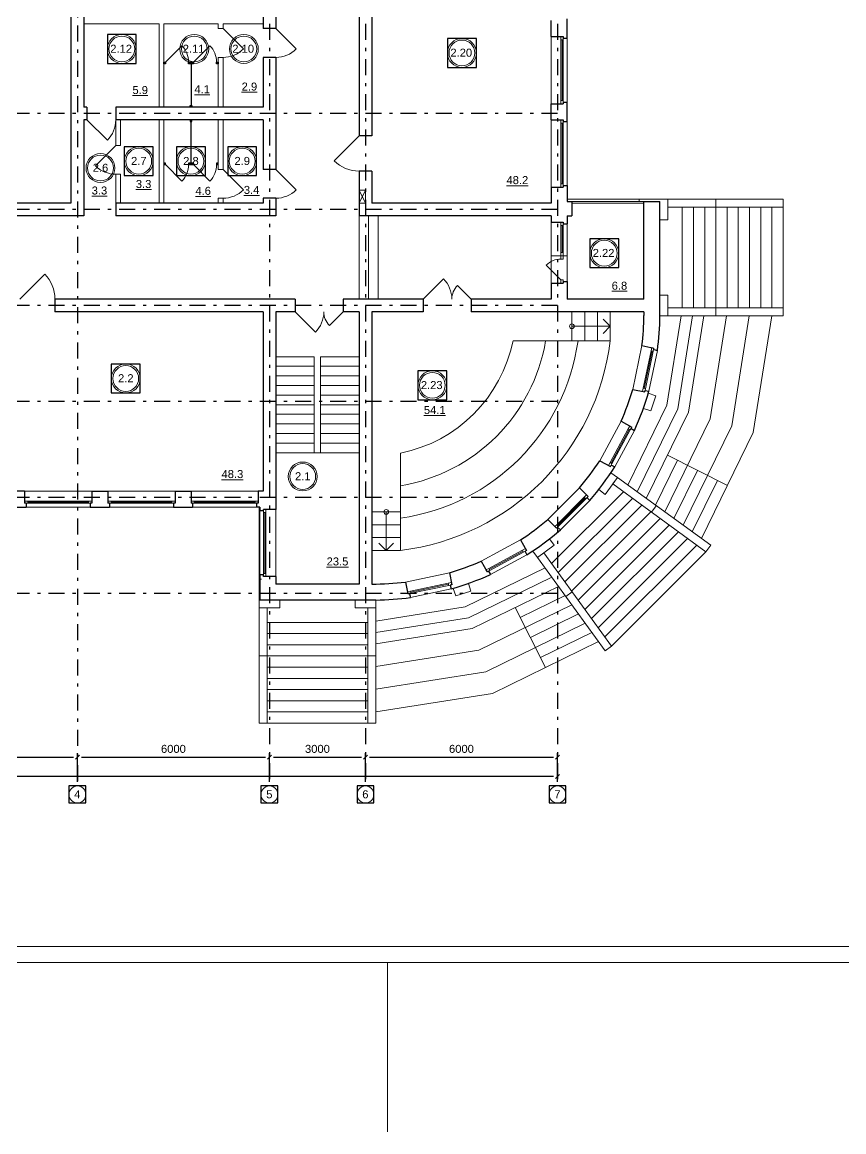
# Model space of a CAD drawing. Header units: metres. Extents: x -5 to 574, y -5 to 79.
# Drawn here: x 126.02 to 151.69, y -5.29 to 29.38 of the extents above; entities that cross this region are included whole.
import ezdxf
from ezdxf.enums import TextEntityAlignment as Align

# ---------------------------------------------------------------- set-up
doc = ezdxf.new("R2010")
doc.units = ezdxf.units.M
doc.header["$MEASUREMENT"] = 0
doc.linetypes.add('( Dashdot )', pattern=[1.001, 0.5, -0.25, 0.001, -0.25])
doc.layers.get('DEFPOINTS').update_dxf_attribs({"lineweight": 0})
doc.layers.add('Level 50', color=7, linetype='Continuous', lineweight=0)
doc.layers.add('YOLO_TABLE', color=1, linetype='Continuous')
doc.styles.add('Standard_0', font='arial.ttf')
doc.styles.add('Style-Arial', font='arial.ttf')
doc.dimstyles.get("Standard").update_dxf_attribs({"dimtxt": 0.00018, "dimasz": 0.00018, "dimexe": 0.0002, "dimexo": 0.0625, "dimgap": 9e-05, "dimtad": 0, "dimtih": 1, "dimtoh": 1, "dimdec": 4, "dimlfac": 1000, "dimzin": 0, "dimdsep": 46, "dimtxsty": 'Standard_0', "dimcen": 9e-05, "dimadec": 0, "dimazin": 0, "dimtfac": 1, "dimtdec": 4, "dimtofl": 0, "dimtmove": 0, "dimatfit": 0, "dimfxl": 0.01, "dimfxlon": 1, "dimtolj": 1, "dimtzin": 0, "dimarcsym": 0})

# ---------------------------------------------------------------- blocks, each defined once
blk = doc.blocks.new('_Oblique-1')
at = {"color": 0, "linetype": 'ByBlock', "lineweight": -2}
blk.add_line((0.5, 0.5), (-0.5, -0.5), dxfattribs=at)
blk = doc.blocks.new('*D548')
at = {"color": 0, "linetype": 'Continuous', "lineweight": -2, "transparency": 16777216}
for p, q in [((106.14, 5.641), (106.14, 5.937)), ((142.74, 5.641), (142.74, 5.937)), ((142.615, 5.812), (106.265, 5.812))]:
    blk.add_line(p, q, dxfattribs=at)
at = {"layer": 'DEFPOINTS', "color": 0, "linetype": 'Continuous', "lineweight": 0, "transparency": 16777216}
for p in [(106.14, 5.812), (106.14, 5.516), (142.74, 5.516)]:
    blk.add_point(p, dxfattribs=at)
at = {"color": 0, "linetype": 'Continuous', "lineweight": -2, "transparency": 16777216, "xscale": 0.125, "yscale": 0.125, "zscale": 0.125, "rotation": 180}
blk.add_blockref('_Oblique-1', (106.14, 5.812), dxfattribs=at)
at = {"color": 0, "linetype": 'Continuous', "lineweight": -2, "transparency": 16777216, "xscale": 0.125, "yscale": 0.125, "zscale": 0.125}
blk.add_blockref('_Oblique-1', (142.74, 5.812), dxfattribs=at)
at = {"color": 0, "linetype": 'Continuous', "lineweight": 0, "transparency": 16777216, "insert": (124.44, 6.065), "char_height": 0.25, "attachment_point": 5, "style": 'Style-Arial'}
blk.add_mtext('\\A1;36600', dxfattribs=at)
blk = doc.blocks.new('*U29')
at = {"color": 7, "linetype": 'Continuous', "lineweight": 0}
blk.add_line((0, -34.987), (0, -29.7), dxfattribs=at)
at = {"color": 7, "linetype": 'Continuous', "lineweight": 0, "flags": 128}
blk.add_lwpolyline([(42.05, 29.7), (42.05, -29.7), (-42.05, -29.7), (-42.05, 29.7), (42.05, 29.7)], close=True, dxfattribs=at)
at = {"layer": 'Level 50', "color": 7, "linetype": 'Continuous', "lineweight": 13}
blk.add_line((41.55, -29.2), (-41.25, -29.2), dxfattribs=at)
blk = doc.blocks.new('*D570')
at = {"color": 0, "linetype": 'Continuous', "lineweight": -2, "transparency": 16777216}
for p, q in [((115.74, 5.641), (115.74, 6.546)), ((115.865, 6.421), (127.615, 6.421)), ((127.74, 5.641), (127.74, 6.546))]:
    blk.add_line(p, q, dxfattribs=at)
at = {"layer": 'DEFPOINTS', "color": 0, "linetype": 'Continuous', "lineweight": 0, "transparency": 16777216}
for p in [(127.74, 6.421), (115.74, 5.516), (127.74, 5.516)]:
    blk.add_point(p, dxfattribs=at)
at = {"color": 0, "linetype": 'Continuous', "lineweight": -2, "transparency": 16777216, "xscale": 0.125, "yscale": 0.125, "zscale": 0.125, "rotation": 180}
blk.add_blockref('_Oblique-1', (115.74, 6.421), dxfattribs=at)
at = {"color": 0, "linetype": 'Continuous', "lineweight": -2, "transparency": 16777216, "xscale": 0.125, "yscale": 0.125, "zscale": 0.125}
blk.add_blockref('_Oblique-1', (127.74, 6.421), dxfattribs=at)
at = {"color": 0, "linetype": 'Continuous', "lineweight": 0, "transparency": 16777216, "insert": (121.74, 6.674), "char_height": 0.25, "attachment_point": 5, "style": 'Style-Arial'}
blk.add_mtext('\\A1;12000', dxfattribs=at)
blk = doc.blocks.new('*D571')
at = {"color": 0, "linetype": 'Continuous', "lineweight": -2, "transparency": 16777216}
for p, q in [((127.74, 5.641), (127.74, 6.546)), ((127.865, 6.421), (133.615, 6.421)), ((133.74, 5.641), (133.74, 6.546))]:
    blk.add_line(p, q, dxfattribs=at)
at = {"layer": 'DEFPOINTS', "color": 0, "linetype": 'Continuous', "lineweight": 0, "transparency": 16777216}
for p in [(133.74, 6.421), (127.74, 5.516), (133.74, 5.516)]:
    blk.add_point(p, dxfattribs=at)
at = {"color": 0, "linetype": 'Continuous', "lineweight": -2, "transparency": 16777216, "xscale": 0.125, "yscale": 0.125, "zscale": 0.125, "rotation": 180}
blk.add_blockref('_Oblique-1', (127.74, 6.421), dxfattribs=at)
at = {"color": 0, "linetype": 'Continuous', "lineweight": -2, "transparency": 16777216, "xscale": 0.125, "yscale": 0.125, "zscale": 0.125}
blk.add_blockref('_Oblique-1', (133.74, 6.421), dxfattribs=at)
at = {"color": 0, "linetype": 'Continuous', "lineweight": 0, "transparency": 16777216, "insert": (130.74, 6.674), "char_height": 0.25, "attachment_point": 5, "style": 'Style-Arial'}
blk.add_mtext('\\A1;6000', dxfattribs=at)
blk = doc.blocks.new('*D572')
at = {"color": 0, "linetype": 'Continuous', "lineweight": -2, "transparency": 16777216}
for p, q in [((133.74, 5.641), (133.74, 6.546)), ((133.865, 6.421), (136.615, 6.421)), ((136.74, 5.641), (136.74, 6.546))]:
    blk.add_line(p, q, dxfattribs=at)
at = {"layer": 'DEFPOINTS', "color": 0, "linetype": 'Continuous', "lineweight": 0, "transparency": 16777216}
for p in [(136.74, 6.421), (133.74, 5.516), (136.74, 5.516)]:
    blk.add_point(p, dxfattribs=at)
at = {"color": 0, "linetype": 'Continuous', "lineweight": -2, "transparency": 16777216, "xscale": 0.125, "yscale": 0.125, "zscale": 0.125, "rotation": 180}
blk.add_blockref('_Oblique-1', (133.74, 6.421), dxfattribs=at)
at = {"color": 0, "linetype": 'Continuous', "lineweight": -2, "transparency": 16777216, "xscale": 0.125, "yscale": 0.125, "zscale": 0.125}
blk.add_blockref('_Oblique-1', (136.74, 6.421), dxfattribs=at)
at = {"color": 0, "linetype": 'Continuous', "lineweight": 0, "transparency": 16777216, "insert": (135.24, 6.674), "char_height": 0.25, "attachment_point": 5, "style": 'Style-Arial'}
blk.add_mtext('\\A1;3000', dxfattribs=at)
blk = doc.blocks.new('*D573')
at = {"color": 0, "linetype": 'Continuous', "lineweight": -2, "transparency": 16777216}
for p, q in [((136.74, 5.641), (136.74, 6.546)), ((136.865, 6.421), (142.615, 6.421)), ((142.74, 5.641), (142.74, 6.546))]:
    blk.add_line(p, q, dxfattribs=at)
at = {"layer": 'DEFPOINTS', "color": 0, "linetype": 'Continuous', "lineweight": 0, "transparency": 16777216}
for p in [(142.74, 6.421), (136.74, 5.516), (142.74, 5.516)]:
    blk.add_point(p, dxfattribs=at)
at = {"color": 0, "linetype": 'Continuous', "lineweight": -2, "transparency": 16777216, "xscale": 0.125, "yscale": 0.125, "zscale": 0.125, "rotation": 180}
blk.add_blockref('_Oblique-1', (136.74, 6.421), dxfattribs=at)
at = {"color": 0, "linetype": 'Continuous', "lineweight": -2, "transparency": 16777216, "xscale": 0.125, "yscale": 0.125, "zscale": 0.125}
blk.add_blockref('_Oblique-1', (142.74, 6.421), dxfattribs=at)
at = {"color": 0, "linetype": 'Continuous', "lineweight": 0, "transparency": 16777216, "insert": (139.74, 6.674), "char_height": 0.25, "attachment_point": 5, "style": 'Style-Arial'}
blk.add_mtext('\\A1;6000', dxfattribs=at)

msp = doc.modelspace()

# ---------------------------------------------------------------- linework, layer by layer
at = {"color": 1, "linetype": '( Dashdot )'}
for p, q in [((127.7402503, 53.47108186), (127.7402503, 5.51586884)), ((133.7402503, 53.52774686), (133.7402503, 5.51586884)), ((136.7402503, 53.52774686), (136.7402503, 5.51586884)), ((142.7402503, 53.52774686), (142.7402503, 5.51586884)), ((142.7402503, 26.52774686), (103.598315, 26.52774686)), ((142.7402503, 23.52774686), (103.598315, 23.52774686)), ((142.7402503, 20.52774686), (103.598315, 20.52774686)), ((142.7402503, 17.52774686), (103.598315, 17.52774686)), ((142.7402503, 14.52774686), (103.598315, 14.52774686)), ((142.7402503, 11.52774686), (103.598315, 11.52774686))]:
    msp.add_line(p, q, dxfattribs=at)
at = {"color": 7, "linetype": 'Continuous', "lineweight": 30}
for p, q in [((127.9402503, 48.02774686), (127.9402503, 26.72774686)), ((127.5402503, 47.32774686), (127.5402503, 23.72774686)), ((136.5402503, 33.87774686), (136.5402503, 25.82774686)), ((136.9402503, 33.87774686), (136.9402503, 25.82774686)), ((133.5402503, 30.87774686), (133.5402503, 29.17774686)), ((133.9402503, 30.87774686), (133.9402503, 29.17774686)), ((143.0402503, 28.87774686), (143.0402503, 29.47774686)), ((133.9402503, 29.17774686), (133.5402503, 29.17774686)), ((142.5402503, 28.92774686), (142.5402503, 29.42774686)), ((142.5402503, 28.92774686), (142.9202503, 28.92774686)), ((142.9202503, 28.92774686), (142.9202503, 28.87774686)), ((142.9202503, 28.87774686), (143.0402503, 28.87774686)), ((133.9402503, 28.27774686), (133.5402503, 28.27774686)), ((133.5402503, 28.27774686), (133.5402503, 26.72774686)), ((133.9402503, 28.27774686), (133.9402503, 24.77774686)), ((128.0402503, 26.72774686), (127.9402503, 26.72774686)), ((128.0402503, 26.72774686), (128.0402503, 26.32774686)), ((133.5402503, 26.72774686), (128.9402503, 26.72774686)), ((128.9402503, 26.72774686), (128.9402503, 26.32774686)), ((142.5402503, 26.82774686), (142.9202503, 26.82774686)), ((142.5402503, 26.32774686), (142.5402503, 26.82774686)), ((142.9202503, 26.87774686), (143.0402503, 26.87774686)), ((142.9202503, 26.87774686), (142.9202503, 26.82774686)), ((143.0402503, 26.27774686), (143.0402503, 26.87774686)), ((127.9402503, 26.32774686), (127.9402503, 23.32774686)), ((128.0402503, 26.32774686), (127.9402503, 26.32774686)), ((133.5402503, 26.32774686), (128.9402503, 26.32774686)), ((133.5402503, 26.32774686), (133.5402503, 24.77774686)), ((142.5402503, 26.32774686), (142.9202503, 26.32774686)), ((142.9202503, 26.32774686), (142.9202503, 26.27774686)), ((142.9202503, 26.27774686), (143.0402503, 26.27774686)), ((136.9402503, 25.82774686), (136.5402503, 25.82774686)), ((133.9402503, 24.77774686), (133.5402503, 24.77774686)), ((136.9402503, 24.72774686), (136.5402503, 24.72774686)), ((136.5402503, 24.72774686), (136.5402503, 23.32774686)), ((136.9402503, 24.72774686), (136.9402503, 23.72774686)), ((142.9202503, 24.27774686), (143.0402503, 24.27774686)), ((142.9202503, 24.27774686), (142.9202503, 24.22774686)), ((143.0402503, 24.27774686), (143.0402503, 23.77774686)), ((142.5402503, 24.22774686), (142.5402503, 23.72774686)), ((142.5402503, 24.22774686), (142.9202503, 24.22774686)), ((127.5402503, 23.72774686), (115.9402503, 23.72774686)), ((133.5402503, 23.72774686), (128.9402503, 23.72774686)), ((128.9402503, 23.72774686), (128.9402503, 23.32774686)), ((133.9402503, 23.87774686), (133.5402503, 23.87774686)), ((133.5402503, 23.87774686), (133.5402503, 23.72774686)), ((133.9402503, 23.87774686), (133.9402503, 23.32774686)), ((142.5402503, 23.72774686), (136.9402503, 23.72774686)), ((143.0402503, 23.77774686), (143.1902503, 23.77774686)), ((143.1902503, 23.77774686), (143.1902503, 23.32774686)), ((145.44360462, 23.77774686), (145.94360462, 23.77774686)), ((145.44360462, 20.72774686), (145.44360462, 23.77774686)), ((145.94360462, 20.20274686), (145.94360462, 23.77774686)), ((127.9402503, 23.32774686), (115.9402503, 23.32774686)), ((133.9402503, 23.32774686), (128.9402503, 23.32774686)), ((142.5402503, 23.32774686), (136.5402503, 23.32774686)), ((142.5402503, 23.32774686), (142.5402503, 23.12774686)), ((143.0402503, 23.32774686), (143.0402503, 23.07774686)), ((143.0402503, 23.32774686), (143.1902503, 23.32774686)), ((142.5402503, 23.12774686), (142.9202503, 23.12774686)), ((142.9202503, 23.12774686), (142.9202503, 23.07774686)), ((142.9202503, 23.07774686), (143.0402503, 23.07774686)), ((142.5402503, 21.22774686), (142.5402503, 20.72774686)), ((142.5402503, 21.22774686), (142.9202503, 21.22774686)), ((142.9202503, 21.27774686), (143.0402503, 21.27774686)), ((142.9202503, 21.27774686), (142.9202503, 21.22774686)), ((143.0402503, 21.27774686), (143.0402503, 20.72774686)), ((127.0402503, 20.72774686), (127.0402503, 20.32774686)), ((134.5402503, 20.72774686), (127.0402503, 20.72774686)), ((134.5402503, 20.72774686), (134.5402503, 20.32774686)), ((136.0402503, 20.72774686), (136.0402503, 20.32774686)), ((138.5402503, 20.72774686), (136.0402503, 20.72774686)), ((138.5402503, 20.72774686), (138.5402503, 20.32774686)), ((142.5402503, 20.72774686), (140.0402503, 20.72774686)), ((140.0402503, 20.72774686), (140.0402503, 20.32774686)), ((145.44360462, 20.72774686), (143.0402503, 20.72774686)), ((133.5402503, 20.32774686), (127.0402503, 20.32774686)), ((133.5402503, 20.32774686), (133.5402503, 14.72774686)), ((133.9402503, 20.32774686), (133.9402503, 14.15774686)), ((134.5402503, 20.32774686), (133.9402503, 20.32774686)), ((136.5402503, 20.32774686), (136.0402503, 20.32774686)), ((136.5402503, 20.32774686), (136.5402503, 11.82439254)), ((136.9402503, 20.32774686), (136.9402503, 11.82439254)), ((138.5402503, 20.32774686), (136.9402503, 20.32774686)), ((145.44360462, 20.32774686), (140.0402503, 20.32774686)), ((145.44360462, 20.32774686), (145.4436528, 20.20968805)), ((145.37927706, 19.27673813), (145.75243069, 19.1986421)), ((145.74591737, 19.14892196), (145.86368403, 19.12427498)), ((145.09248936, 17.90642692), (145.46564299, 17.82833088)), ((145.47961451, 17.87649012), (145.59738116, 17.85184314)), ((144.72729918, 16.90960969), (145.0625896, 16.72816285)), ((145.04214328, 16.6823757), (145.14796036, 16.62511138)), ((144.06098208, 15.67834143), (144.3962725, 15.49689459)), ((144.42342026, 15.53905517), (144.52923735, 15.48179085)), ((126.0902503, 14.72774686), (123.9402503, 14.72774686)), ((126.0902503, 14.72774686), (126.0902503, 14.34774686)), ((128.1902503, 14.72774686), (128.1902503, 14.34774686)), ((128.1902503, 14.72774686), (128.6902503, 14.72774686)), ((128.6902503, 14.72774686), (128.6902503, 14.34774686)), ((130.7902503, 14.72774686), (130.7902503, 14.34774686)), ((130.7902503, 14.72774686), (131.2902503, 14.72774686)), ((131.2902503, 14.72774686), (131.2902503, 14.34774686)), ((133.5402503, 14.72774686), (133.3902503, 14.72774686)), ((133.3902503, 14.72774686), (133.3902503, 14.34774686)), ((143.42821228, 14.82973437), (143.69778845, 14.5601582)), ((125.6402503, 14.22774686), (126.1402503, 14.22774686)), ((126.1402503, 14.34774686), (126.0902503, 14.34774686)), ((126.1402503, 14.34774686), (126.1402503, 14.22774686)), ((128.1402503, 14.34774686), (128.1402503, 14.22774686)), ((128.1902503, 14.34774686), (128.1402503, 14.34774686)), ((128.1402503, 14.22774686), (128.7402503, 14.22774686)), ((128.7402503, 14.34774686), (128.6902503, 14.34774686)), ((128.7402503, 14.34774686), (128.7402503, 14.22774686)), ((130.7402503, 14.34774686), (130.7402503, 14.22774686)), ((130.7902503, 14.34774686), (130.7402503, 14.34774686)), ((130.7402503, 14.22774686), (131.3402503, 14.22774686)), ((131.3402503, 14.34774686), (131.2902503, 14.34774686)), ((131.3402503, 14.34774686), (131.3402503, 14.22774686)), ((133.3402503, 14.34774686), (133.3402503, 14.22774686)), ((133.3902503, 14.34774686), (133.3402503, 14.34774686)), ((133.4402503, 14.22774686), (133.3402503, 14.22774686)), ((133.4402503, 14.22774686), (133.4402503, 14.10774686)), ((143.66512711, 14.52210886), (143.7502049, 14.43703108)), ((133.5602503, 14.10774686), (133.4402503, 14.10774686)), ((133.9402503, 14.15774686), (133.5602503, 14.15774686)), ((133.5602503, 14.10774686), (133.5602503, 14.15774686)), ((142.43826279, 13.83978488), (142.70783895, 13.57020871)), ((142.7458883, 13.60287005), (142.83096608, 13.51779226)), ((133.5602503, 12.10774686), (133.4402503, 12.10774686)), ((133.4402503, 12.10774686), (133.4402503, 11.32439254)), ((133.5602503, 12.05774686), (133.5602503, 12.10774686)), ((133.9402503, 12.05774686), (133.5602503, 12.05774686)), ((133.9402503, 12.05774686), (133.9402503, 11.82439254)), ((136.5402503, 11.82439254), (133.9402503, 11.82439254)), ((137.0652503, 11.32439254), (133.4402503, 11.32439254))]:
    msp.add_line(p, q, dxfattribs=at)
at = {"color": 7, "linetype": 'Continuous', "lineweight": 13}
for p, q in [((130.2902503, 29.32774686), (127.9402503, 29.32774686)), ((130.2902503, 29.32774686), (130.2902503, 26.72774686)), ((130.4402503, 29.32774686), (130.4402503, 26.72774686)), ((132.1402503, 29.32774686), (130.4402503, 29.32774686)), ((132.1402503, 29.32774686), (132.1402503, 29.17774686)), ((132.2902503, 29.17774686), (132.1402503, 29.17774686)), ((133.5402503, 29.32774686), (132.2902503, 29.32774686)), ((132.2902503, 29.32774686), (132.2902503, 29.17774686)), ((132.2902503, 29.17774686), (132.9266464, 28.54135076)), ((133.9402503, 29.17774686), (134.5766464, 28.54135076)), ((132.1402503, 28.27774686), (132.1402503, 26.72774686)), ((132.2902503, 28.27774686), (132.1402503, 28.27774686)), ((132.2902503, 28.27774686), (132.2902503, 26.72774686)), ((128.0402503, 26.32774686), (128.6766464, 25.69135076)), ((128.9402503, 26.32774686), (128.9402503, 25.52774686)), ((129.0902503, 26.32774686), (129.0902503, 25.52774686)), ((130.2902503, 26.32774686), (130.2902503, 23.72774686)), ((130.4402503, 26.32774686), (130.4402503, 23.72774686)), ((132.1402503, 26.32774686), (132.1402503, 24.77774686)), ((132.2902503, 26.32774686), (132.2902503, 24.77774686)), ((128.9402503, 25.52774686), (128.3038542, 24.89135076)), ((129.0902503, 25.52774686), (128.9402503, 25.52774686)), ((129.0902503, 24.62774686), (128.9402503, 24.62774686)), ((128.9402503, 24.62774686), (128.9402503, 23.72774686)), ((129.0902503, 24.62774686), (129.0902503, 23.72774686)), ((132.2902503, 24.77774686), (132.1402503, 24.77774686)), ((132.2902503, 24.77774686), (132.9266464, 24.14135076)), ((133.9402503, 24.77774686), (134.5766464, 24.14135076)), ((136.5402503, 23.72774686), (136.7402503, 24.12774686)), ((136.5402503, 24.12774686), (136.7402503, 23.72774686)), ((132.1402503, 23.87774686), (132.1402503, 23.72774686)), ((132.2902503, 23.87774686), (132.1402503, 23.87774686)), ((132.2902503, 23.87774686), (132.2902503, 23.72774686)), ((136.5402503, 23.32774686), (136.5402503, 20.72774686)), ((137.1402503, 23.32774686), (137.1402503, 20.72774686)), ((125.9402503, 20.72774686), (126.71806776, 21.50556432)), ((142.8502503, 21.32774686), (142.39063089, 21.78736627)), ((138.5402503, 20.72774686), (139.1766464, 21.36414296)), ((140.0402503, 20.72774686), (139.61598623, 21.15201093)), ((135.1402503, 18.92774686), (133.9402503, 18.92774686)), ((135.1402503, 18.92774686), (135.1402503, 15.92774686)), ((135.3402503, 18.92774686), (135.3402503, 15.92774686)), ((136.5402503, 18.92774686), (135.3402503, 18.92774686)), ((136.5402503, 15.92774686), (133.9402503, 15.92774686))]:
    msp.add_line(p, q, dxfattribs=at)
at = {"color": 7, "linetype": 'Continuous', "lineweight": 0}
for p, q in [((142.5402503, 28.92774686), (142.5402503, 26.82774686)), ((142.8852503, 28.82774686), (142.8852503, 26.92774686)), ((143.0402503, 28.87774686), (143.0402503, 26.87774686)), ((142.5402503, 26.32774686), (142.5402503, 24.22774686)), ((142.8852503, 26.22774686), (142.8852503, 24.32774686)), ((143.0402503, 26.27774686), (143.0402503, 24.27774686)), ((145.2902503, 23.85274686), (143.0402503, 23.85274686)), ((145.2902503, 23.85274686), (146.1902503, 23.85274686)), ((145.2902503, 23.77774686), (145.2902503, 23.85274686)), ((146.1902503, 23.20274686), (146.1902503, 23.85274686)), ((146.6402503, 23.60274686), (146.6402503, 20.45274686)), ((146.9902503, 23.60274686), (146.9902503, 20.45274686)), ((147.3402503, 23.60274686), (147.3402503, 20.45274686)), ((147.6902503, 23.60274686), (147.6902503, 23.85274686)), ((147.6902503, 23.60274686), (147.6902503, 20.45274686)), ((148.0402503, 23.60274686), (148.0402503, 20.45274686)), ((148.3902503, 23.60274686), (148.3902503, 20.45274686)), ((148.7402503, 23.60274686), (148.7402503, 20.45274686)), ((149.0902503, 23.60274686), (149.0902503, 20.45274686)), ((149.4402503, 23.60274686), (149.4402503, 20.45274686)), ((149.7902503, 23.60274686), (149.7902503, 20.45274686)), ((136.8402503, 23.32774686), (136.8402503, 20.72774686)), ((142.8852503, 23.02774686), (142.8852503, 22.17774686)), ((145.94360462, 23.20274686), (146.1902503, 23.20274686)), ((142.5402503, 22.07774686), (142.5402503, 21.22774686)), ((143.0402503, 22.07774686), (143.0402503, 21.27774686)), ((145.94360462, 20.85274686), (146.1902503, 20.85274686)), ((146.1902503, 20.20274686), (146.1902503, 20.85274686)), ((147.6902503, 20.20274686), (147.6902503, 20.45274686)), ((143.19030721, 19.42774686), (143.19030721, 20.32774686)), ((143.59030721, 19.42774686), (143.59030721, 20.32774686)), ((143.99030721, 19.42774686), (143.99030721, 20.32774686)), ((144.39030721, 19.42774686), (144.39030721, 20.32774686)), ((145.94360462, 20.20274686), (146.1902503, 20.20274686)), ((143.19030721, 19.87774686), (144.39030721, 19.87774686)), ((144.16312648, 20.10492759), (144.39030721, 19.87774686)), ((144.16312648, 19.65056613), (144.39030721, 19.87774686)), ((144.39030721, 19.42774686), (141.35364082, 19.42774686)), ((145.09248936, 17.90642692), (145.37927706, 19.27673813)), ((145.45187004, 17.93337995), (145.69768807, 19.10793242)), ((145.86368403, 19.12427498), (145.59738116, 17.85184314)), ((135.1402503, 18.62774686), (133.9402503, 18.62774686)), ((136.5402503, 18.62774686), (135.3402503, 18.62774686)), ((135.1402503, 18.32774686), (133.9402503, 18.32774686)), ((135.1402503, 18.02774686), (133.9402503, 18.02774686)), ((136.5402503, 18.32774686), (135.3402503, 18.32774686)), ((136.5402503, 18.02774686), (135.3402503, 18.02774686)), ((135.1402503, 17.72774686), (133.9402503, 17.72774686)), ((136.5402503, 17.72774686), (135.3402503, 17.72774686)), ((135.1402503, 17.42774686), (133.9402503, 17.42774686)), ((136.5402503, 17.42774686), (135.3402503, 17.42774686)), ((135.1402503, 17.12774686), (133.9402503, 17.12774686)), ((136.5402503, 17.12774686), (135.3402503, 17.12774686)), ((135.1402503, 16.82774686), (133.9402503, 16.82774686)), ((136.5402503, 16.82774686), (135.3402503, 16.82774686)), ((144.06098208, 15.67834143), (144.72729918, 16.90960969)), ((144.41308487, 15.60150025), (144.98421381, 16.65687304)), ((135.1402503, 16.52774686), (133.9402503, 16.52774686)), ((136.5402503, 16.52774686), (135.3402503, 16.52774686)), ((145.14796036, 16.62511138), (144.52923735, 15.48179085)), ((135.1402503, 16.22774686), (133.9402503, 16.22774686)), ((136.5402503, 16.22774686), (135.3402503, 16.22774686)), ((137.8402503, 15.91435634), (137.8402503, 12.87768995)), ((146.17479989, 15.84782698), (148.04971692, 14.90157329)), ((128.1902503, 14.72774686), (126.0902503, 14.72774686)), ((130.7902503, 14.72774686), (128.6902503, 14.72774686)), ((133.3902503, 14.72774686), (131.2902503, 14.72774686)), ((142.43826279, 13.83978488), (143.42821228, 14.82973437)), ((142.55850792, 12.46728103), (144.80071613, 14.70948924)), ((128.1402503, 14.22774686), (126.1402503, 14.22774686)), ((128.0902503, 14.38274686), (126.1902503, 14.38274686)), ((130.7402503, 14.22774686), (128.7402503, 14.22774686)), ((130.6902503, 14.38274686), (128.7902503, 14.38274686)), ((133.3402503, 14.22774686), (131.3402503, 14.22774686)), ((133.2902503, 14.38274686), (131.3902503, 14.38274686)), ((133.4152503, 11.97774686), (133.4152503, 14.22774686)), ((142.7538009, 13.66566813), (143.60232903, 14.51419626)), ((142.76679714, 12.18059551), (145.08740165, 14.50120002)), ((143.7502049, 14.43703108), (142.83096608, 13.51779226)), ((142.97508637, 11.89390998), (145.37408717, 14.29291079)), ((145.68195014, 14.06923525), (145.82889646, 14.2714895)), ((133.4402503, 12.10774686), (133.4402503, 14.10774686)), ((133.5952503, 12.15774686), (133.5952503, 14.05774686)), ((133.9402503, 12.05774686), (133.9402503, 14.15774686)), ((137.8402503, 14.07768995), (136.9402503, 14.07768995)), ((137.3902503, 14.07768995), (137.3902503, 12.87768995)), ((143.18337559, 11.60722446), (145.6607727, 14.08462157)), ((143.39166481, 11.32053894), (145.94745822, 13.87633235)), ((137.8402503, 13.67768995), (136.9402503, 13.67768995)), ((143.59995404, 11.03385342), (146.23414374, 13.66804312)), ((137.8402503, 13.27768995), (136.9402503, 13.27768995)), ((143.80824326, 10.74716789), (146.52082926, 13.4597539)), ((144.01653249, 10.46048237), (146.80751479, 13.25146467)), ((137.8402503, 12.87768995), (136.9402503, 12.87768995)), ((137.16306957, 13.10487068), (137.3902503, 12.87768995)), ((137.61743103, 13.10487068), (137.3902503, 12.87768995)), ((144.22482171, 10.17379685), (147.09420031, 13.04317545)), ((144.43311094, 9.88711133), (147.38088583, 12.83488622)), ((133.4152503, 11.97774686), (133.4152503, 11.07774686)), ((133.4902503, 11.97774686), (133.4152503, 11.97774686)), ((143.19876191, 11.58604702), (142.99650766, 11.4391007)), ((134.0652503, 11.32439254), (134.0652503, 11.07774686)), ((136.4152503, 11.32439254), (136.4152503, 11.07774686)), ((137.0652503, 11.32439254), (137.0652503, 11.07774686)), ((141.42017018, 11.09319727), (142.36642387, 9.21828024)), ((134.0652503, 11.07774686), (133.4152503, 11.07774686)), ((137.0652503, 11.07774686), (136.4152503, 11.07774686)), ((133.6652503, 10.62774686), (136.8152503, 10.62774686)), ((133.6652503, 10.27774686), (136.8152503, 10.27774686)), ((133.6652503, 9.92774686), (136.8152503, 9.92774686)), ((133.6652503, 9.57774686), (133.4152503, 9.57774686)), ((133.6652503, 9.57774686), (136.8152503, 9.57774686)), ((137.0652503, 9.57774686), (136.8152503, 9.57774686)), ((133.6652503, 9.22774686), (136.8152503, 9.22774686)), ((133.6652503, 8.87774686), (136.8152503, 8.87774686)), ((133.6652503, 8.52774686), (136.8152503, 8.52774686)), ((133.6652503, 8.17774686), (136.8152503, 8.17774686)), ((133.6652503, 7.82774686), (136.8152503, 7.82774686)), ((133.6652503, 7.47774686), (136.8152503, 7.47774686))]:
    msp.add_line(p, q, dxfattribs=at)
at = {"color": 252, "linetype": 'Continuous', "lineweight": 13}
for p, q in [((131.00290272, 28.64039928), (130.4902503, 28.12774686)), ((131.87790272, 28.64039928), (131.3652503, 28.12774686)), ((131.00290272, 24.41509444), (130.4902503, 24.92774686)), ((131.87790272, 24.41509444), (131.3652503, 24.92774686))]:
    msp.add_line(p, q, dxfattribs=at)
at = {"color": 252, "linetype": 'Continuous', "lineweight": 30}
for p, q in [((131.2902503, 28.07774686), (131.2902503, 26.77774686)), ((131.2902503, 24.97774686), (131.2902503, 26.27774686))]:
    msp.add_line(p, q, dxfattribs=at)
at = {"color": 7, "linetype": 'Continuous', "lineweight": 13, "extrusion": (0, 0, -1)}
for p, q in [((136.5402503, 25.82774686), (135.76243284, 25.0499294)), ((134.5402503, 20.32774686), (135.1766464, 19.69135076)), ((136.0402503, 20.32774686), (135.61598623, 19.90348279))]:
    msp.add_line(p, q, dxfattribs=at)
at = {"color": 7, "linetype": 'Continuous', "lineweight": 0, "extrusion": (0, 0, -1)}
for p, q in [((141.58965573, 13.20701507), (140.35838747, 12.54069798)), ((141.66649691, 12.85491229), (140.61112412, 12.28378335)), ((140.64288578, 12.12003679), (141.78620631, 12.73875981)), ((139.36157024, 12.1755078), (137.99125903, 11.8887201)), ((139.33461721, 11.81612711), (138.16006474, 11.57030909)), ((138.14372218, 11.40431313), (139.41615402, 11.670616))]:
    msp.add_line(p, q, dxfattribs=at)
at = {"color": 7, "linetype": 'Continuous', "lineweight": 30, "extrusion": (0, 0, -1)}
for p, q in [((141.58965573, 13.20701507), (141.77110257, 12.87172466)), ((141.72894199, 12.8445769), (141.78620631, 12.73875981)), ((140.35838747, 12.54069798), (140.53983431, 12.20540756)), ((139.36157024, 12.1755078), (139.43966628, 11.80235417)), ((140.58562146, 12.22585388), (140.64288578, 12.12003679)), ((137.99125903, 11.8887201), (138.06935506, 11.51556647)), ((139.39150704, 11.78838265), (139.41615402, 11.670616)), ((138.1190752, 11.52207979), (138.14372218, 11.40431313))]:
    msp.add_line(p, q, dxfattribs=at)
at = {"color": 7, "linetype": 'Continuous', "lineweight": 13, "flags": 128}
for points in [[(142.8502503, 28.92774686), (142.8502503, 28.82774686), (142.9202503, 28.82774686), (142.9202503, 28.92774686), (142.8502503, 28.92774686)], [(142.8502503, 26.92774686), (142.8502503, 26.82774686), (142.9202503, 26.82774686), (142.9202503, 26.92774686), (142.8502503, 26.92774686)], [(142.8502503, 26.32774686), (142.8502503, 26.22774686), (142.9202503, 26.22774686), (142.9202503, 26.32774686), (142.8502503, 26.32774686)], [(142.8502503, 24.32774686), (142.8502503, 24.22774686), (142.9202503, 24.22774686), (142.9202503, 24.32774686), (142.8502503, 24.32774686)], [(136.5402503, 23.72774686), (136.7402503, 23.72774686), (136.7402503, 24.12774686), (136.5402503, 24.12774686), (136.5402503, 23.72774686)], [(143.1902503, 23.77774686), (145.44360462, 23.77774686), (145.44360462, 23.72774686), (143.1902503, 23.72774686), (143.1902503, 23.77774686)], [(142.8502503, 23.12774686), (142.8502503, 23.02774686), (142.9202503, 23.02774686), (142.9202503, 23.12774686), (142.8502503, 23.12774686)], [(142.8502503, 22.07774686), (142.8502503, 22.17774686), (142.9202503, 22.17774686), (142.9202503, 22.07774686), (142.8502503, 22.07774686)], [(142.8502503, 21.97774686), (142.8502503, 22.07774686), (142.9202503, 22.07774686), (142.9202503, 21.97774686), (142.8502503, 21.97774686)], [(142.8502503, 21.22774686), (142.8502503, 21.32774686), (142.9202503, 21.32774686), (142.9202503, 21.22774686), (142.8502503, 21.22774686)], [(145.68391513, 19.21298148), (145.66343029, 19.11510211), (145.73194585, 19.10076272), (145.75243069, 19.1986421), (145.68391513, 19.21298148)], [(145.41761226, 17.94054964), (145.39712743, 17.84267027), (145.46564299, 17.82833088), (145.48612782, 17.92621026), (145.41761226, 17.94054964)], [(145.00102618, 16.7614787), (144.95343211, 16.67353097), (145.01499552, 16.64021511), (145.0625896, 16.72816285), (145.00102618, 16.7614787)], [(144.38230317, 15.61815818), (144.33470909, 15.53021044), (144.3962725, 15.49689459), (144.44386658, 15.58484232), (144.38230317, 15.61815818)], [(143.64829097, 14.60965568), (143.5775803, 14.538945), (143.62707777, 14.48944753), (143.69778845, 14.5601582), (143.64829097, 14.60965568)], [(126.1902503, 14.41774686), (126.0902503, 14.41774686), (126.0902503, 14.34774686), (126.1902503, 14.34774686), (126.1902503, 14.41774686)], [(128.1902503, 14.41774686), (128.0902503, 14.41774686), (128.0902503, 14.34774686), (128.1902503, 14.34774686), (128.1902503, 14.41774686)], [(128.7902503, 14.41774686), (128.6902503, 14.41774686), (128.6902503, 14.34774686), (128.7902503, 14.34774686), (128.7902503, 14.41774686)], [(130.7902503, 14.41774686), (130.6902503, 14.41774686), (130.6902503, 14.34774686), (130.7902503, 14.34774686), (130.7902503, 14.41774686)], [(131.3902503, 14.41774686), (131.2902503, 14.41774686), (131.2902503, 14.34774686), (131.3902503, 14.34774686), (131.3902503, 14.41774686)], [(133.3902503, 14.41774686), (133.2902503, 14.41774686), (133.2902503, 14.34774686), (133.3902503, 14.34774686), (133.3902503, 14.41774686)], [(133.6302503, 14.05774686), (133.6302503, 14.15774686), (133.5602503, 14.15774686), (133.5602503, 14.05774686), (133.6302503, 14.05774686)], [(142.72905216, 13.69041686), (142.65834148, 13.61970619), (142.70783895, 13.57020871), (142.77854963, 13.64091939), (142.72905216, 13.69041686)], [(133.6302503, 12.05774686), (133.6302503, 12.15774686), (133.5602503, 12.15774686), (133.5602503, 12.05774686), (133.6302503, 12.05774686)]]:
    msp.add_lwpolyline(points, close=True, dxfattribs=at)
at = {"color": 7, "linetype": 'Continuous', "lineweight": 0, "flags": 128}
for points in [[(142.9202503, 26.92774686), (142.8502503, 26.92774686), (142.8502503, 28.82774686), (142.9202503, 28.82774686), (142.9202503, 26.92774686)], [(142.9202503, 24.32774686), (142.8502503, 24.32774686), (142.8502503, 26.22774686), (142.9202503, 26.22774686), (142.9202503, 24.32774686)], [(146.1902503, 23.85274686), (149.7902503, 23.85274686), (149.7902503, 23.60274686), (146.1902503, 23.60274686), (146.1902503, 23.85274686)], [(142.8502503, 23.02774686), (142.8502503, 22.17774686), (142.9202503, 22.17774686), (142.9202503, 23.02774686), (142.8502503, 23.02774686)], [(146.1902503, 20.45274686), (149.7902503, 20.45274686), (149.7902503, 20.20274686), (146.1902503, 20.20274686), (146.1902503, 20.45274686)], [(145.41761226, 17.94054964), (145.66343029, 19.11510211), (145.73194585, 19.10076272), (145.48612782, 17.92621026), (145.41761226, 17.94054964)], [(144.38230317, 15.61815818), (144.95343211, 16.67353097), (145.01499552, 16.64021511), (144.44386658, 15.58484232), (144.38230317, 15.61815818)], [(144.61537097, 15.15316738), (147.52783215, 13.03714047), (147.38088583, 12.83488622), (144.46842465, 14.95091313), (144.61537097, 15.15316738)], [(126.1902503, 14.34774686), (126.1902503, 14.41774686), (128.0902503, 14.41774686), (128.0902503, 14.34774686), (126.1902503, 14.34774686)], [(128.7902503, 14.34774686), (128.7902503, 14.41774686), (130.6902503, 14.41774686), (130.6902503, 14.34774686), (128.7902503, 14.34774686)], [(131.3902503, 14.34774686), (131.3902503, 14.41774686), (133.2902503, 14.41774686), (133.2902503, 14.34774686), (131.3902503, 14.34774686)], [(142.72905216, 13.69041686), (143.5775803, 14.538945), (143.62707777, 14.48944753), (142.77854963, 13.64091939), (142.72905216, 13.69041686)], [(133.5602503, 14.05774686), (133.6302503, 14.05774686), (133.6302503, 12.15774686), (133.5602503, 12.15774686), (133.5602503, 14.05774686)], [(142.11482978, 12.65262619), (144.23085669, 9.74016501), (144.43311094, 9.88711133), (142.31708403, 12.79957251), (142.11482978, 12.65262619)], [(133.4152503, 11.07774686), (133.4152503, 7.47774686), (133.6652503, 7.47774686), (133.6652503, 11.07774686), (133.4152503, 11.07774686)], [(136.8152503, 11.07774686), (136.8152503, 7.47774686), (137.0652503, 7.47774686), (137.0652503, 11.07774686), (136.8152503, 11.07774686)]]:
    msp.add_lwpolyline(points, close=True, dxfattribs=at)
at = {"color": 252, "linetype": 'Continuous', "lineweight": 30, "flags": 128}
for points in [[(130.4902503, 28.07774686), (130.4402503, 28.07774686), (130.4402503, 28.12774686), (130.4902503, 28.12774686), (130.4902503, 28.07774686)], [(131.2652503, 28.07774686), (131.2152503, 28.07774686), (131.2152503, 28.12774686), (131.2652503, 28.12774686), (131.2652503, 28.07774686)], [(131.3152503, 28.07774686), (131.2652503, 28.07774686), (131.2652503, 28.12774686), (131.3152503, 28.12774686), (131.3152503, 28.07774686)], [(131.3652503, 28.07774686), (131.3152503, 28.07774686), (131.3152503, 28.12774686), (131.3652503, 28.12774686), (131.3652503, 28.07774686)], [(132.1402503, 28.07774686), (132.0902503, 28.07774686), (132.0902503, 28.12774686), (132.1402503, 28.12774686), (132.1402503, 28.07774686)], [(131.3152503, 26.72774686), (131.2652503, 26.72774686), (131.2652503, 26.77774686), (131.3152503, 26.77774686), (131.3152503, 26.72774686)], [(131.3152503, 26.32774686), (131.2652503, 26.32774686), (131.2652503, 26.27774686), (131.3152503, 26.27774686), (131.3152503, 26.32774686)], [(130.4902503, 24.97774686), (130.4402503, 24.97774686), (130.4402503, 24.92774686), (130.4902503, 24.92774686), (130.4902503, 24.97774686)], [(131.2652503, 24.97774686), (131.2152503, 24.97774686), (131.2152503, 24.92774686), (131.2652503, 24.92774686), (131.2652503, 24.97774686)], [(131.3152503, 24.97774686), (131.2652503, 24.97774686), (131.2652503, 24.92774686), (131.3152503, 24.92774686), (131.3152503, 24.97774686)], [(131.3652503, 24.97774686), (131.3152503, 24.97774686), (131.3152503, 24.92774686), (131.3652503, 24.92774686), (131.3652503, 24.97774686)], [(132.1402503, 24.97774686), (132.0902503, 24.97774686), (132.0902503, 24.92774686), (132.1402503, 24.92774686), (132.1402503, 24.97774686)]]:
    msp.add_lwpolyline(points, close=True, dxfattribs=at)
at = {"color": 7, "linetype": 'Continuous', "lineweight": 0, "flags": 128}
for points in [[(142.5402503, 23.12774686), (142.5402503, 22.07774686), (143.0402503, 22.07774686), (143.0402503, 23.07774686)], [(146.60106487, 20.20274686), (146.15912078, 17.40956739), (144.94053433, 14.91692237)], [(146.95541881, 20.20274686), (146.49661558, 17.30301415), (145.22801186, 14.70805772)], [(147.30977274, 20.20274686), (146.83411039, 17.1964609), (145.5154894, 14.49919306)], [(148.01848062, 20.20274686), (147.5091, 16.98335442), (146.09044447, 14.08146375)], [(148.72718849, 20.20274686), (148.18408962, 16.77024793), (146.66539954, 13.66373444)], [(149.43589636, 20.20274686), (148.85907923, 16.55714145), (147.24035461, 13.24600513)], [(145.5777272, 17.78412605), (145.81558055, 17.70684281), (145.66107205, 17.23131455), (145.4232187, 17.30859779)], [(146.48728607, 15.69011803), (145.80296693, 14.29032841)], [(144.02904204, 14.77571609), (144.23331055, 14.62730633), (144.61537097, 15.15316738), (144.41110246, 15.30157714)], [(147.11225841, 15.37470013), (146.377922, 13.87259909)], [(147.73723075, 15.05928224), (146.95287707, 13.45486978)], [(142.49228107, 13.23895512), (142.64069082, 13.03468661), (142.11482978, 12.65262619), (141.96642002, 12.8568947)], [(137.0652503, 10.66693229), (139.85842977, 11.10887638), (142.35107479, 12.32746283)], [(137.0652503, 10.31257835), (139.96498301, 10.77138157), (142.55993944, 12.0399853)], [(139.48387111, 11.69026996), (139.56115435, 11.45241661), (140.03668261, 11.60692511), (139.95939937, 11.84477846)], [(137.0652503, 9.95822442), (140.07153626, 10.43388677), (142.7688041, 11.75250776)], [(141.57787913, 10.78071109), (142.97766875, 11.46503023)], [(137.0652503, 9.24951654), (140.28464274, 9.75889715), (143.18653341, 11.17755269)], [(141.89329702, 10.15573875), (143.39539807, 10.89007516)], [(137.0652503, 8.54080867), (140.49774923, 9.08390754), (143.60426272, 10.60259762)], [(142.20871492, 9.53076641), (143.81312738, 10.31512008)], [(137.0652503, 7.8321008), (140.71085571, 8.40891793), (144.02199203, 10.02764255)]]:
    msp.add_lwpolyline(points, dxfattribs=at)
at = {"color": 7, "linetype": 'Continuous', "lineweight": 0, "extrusion": (0, 0, -1), "flags": 128}
for points in [[(-141.64983898, 12.88569399), (-140.59446619, 12.31456505), (-140.62778204, 12.25300164), (-141.68315484, 12.82413058), (-141.64983898, 12.88569399)], [(-139.32744752, 11.8503849), (-138.15289505, 11.60456687), (-138.16723444, 11.53605131), (-139.3417869, 11.78186933), (-139.32744752, 11.8503849)]]:
    msp.add_lwpolyline(points, close=True, dxfattribs=at)
at = {"color": 7, "linetype": 'Continuous', "lineweight": 13, "extrusion": (0, 0, -1), "flags": 128}
for points in [[(-141.64983898, 12.88569399), (-141.73778672, 12.93328807), (-141.77110257, 12.87172466), (-141.68315484, 12.82413058), (-141.64983898, 12.88569399)], [(-140.50651846, 12.26697097), (-140.59446619, 12.31456505), (-140.62778204, 12.25300164), (-140.53983431, 12.20540756), (-140.50651846, 12.26697097)], [(-139.32744752, 11.8503849), (-139.42532689, 11.87086973), (-139.43966628, 11.80235417), (-139.3417869, 11.78186933), (-139.32744752, 11.8503849)], [(-138.05501568, 11.58408203), (-138.15289505, 11.60456687), (-138.16723444, 11.53605131), (-138.06935506, 11.51556647), (-138.05501568, 11.58408203)]]:
    msp.add_lwpolyline(points, close=True, dxfattribs=at)
at = {"color": 7, "linetype": 'Continuous', "lineweight": 13}
for centre, radius in [((129.12827108, 28.54072272), 0.45201344), ((129.12827108, 28.54072272), 0.40201344), ((131.39277362, 28.54072272), 0.45201344), ((131.39277362, 28.54072272), 0.40201344), ((132.94122793, 28.54072272), 0.45201344), ((132.94122793, 28.54072272), 0.40201344), ((139.75490775, 28.41745473), 0.45201344), ((139.75490775, 28.41745473), 0.40201344), ((129.65772659, 25.03534399), 0.45201344), ((129.65772659, 25.03534399), 0.40201344), ((131.28673632, 25.03534399), 0.45201344), ((131.28673632, 25.03534399), 0.40201344), ((132.88889424, 25.03534399), 0.45201344), ((132.88889424, 25.03534399), 0.40201344), ((128.46146764, 24.82256508), 0.45201344), ((128.46146764, 24.82256508), 0.40201344), ((144.20175783, 22.16148369), 0.45201344), ((144.20175783, 22.16148369), 0.40201344), ((129.25184756, 18.24685699), 0.45201344), ((129.25184756, 18.24685699), 0.40201344), ((138.83209534, 18.03388789), 0.45201344), ((138.83209534, 18.03388789), 0.40201344), ((134.78108252, 15.18555182), 0.45201344), ((134.78108252, 15.18555182), 0.40201344), ((127.7402503, 5.2525134), 0.26335544), ((133.7402503, 5.2525134), 0.26335544), ((136.7402503, 5.2525134), 0.26335544), ((142.7402503, 5.2525134), 0.26335544)]:
    msp.add_circle(centre, radius, dxfattribs=at)
at = {"color": 7, "linetype": 'Continuous', "lineweight": 0}
for centre in [(143.19030721, 19.87774686), (137.3902503, 14.07768995)]:
    msp.add_circle(centre, 0.07327717, dxfattribs=at)
at = {"color": 252, "linetype": 'Continuous', "lineweight": 0, "extrusion": (0, 0, -1)}
for centre in [(-130.4902503, 28.12774686), (-131.3652503, 28.12774686)]:
    msp.add_arc(centre, 0.725, 135, 180, dxfattribs=at)
at = {"color": 7, "linetype": 'Continuous', "lineweight": 0}
for centre, radius, start, end in [((132.2902503, 29.17774686), 0.9, 270, 315), ((133.9402503, 29.17774686), 0.9, 270, 315), ((128.0402503, 26.32774686), 0.9, 315, 0), ((128.9402503, 25.52774686), 0.9, 225, 270), ((132.2902503, 24.77774686), 0.9, 270, 315), ((133.9402503, 24.77774686), 0.9, 270, 315), ((142.8502503, 21.32774686), 0.65, 90, 135), ((125.9402503, 20.72774686), 1.1, 0, 45), ((138.5402503, 20.72774686), 0.9, 0, 45), ((140.0402503, 20.72774686), 0.6, 135, 180), ((136.9402503, 20.32774686), 7.50422201, 276.888206164, 353.111793836), ((136.9402503, 20.32774686), 6.50422201, 277.953632205, 352.046367795), ((136.9402503, 20.32774686), 5.50422201, 279.410737432, 350.589262568), ((136.9402503, 20.32774686), 4.50422201, 281.525996575, 348.474003425)]:
    msp.add_arc(centre, radius, start, end, dxfattribs=at)
at = {"color": 7, "linetype": 'Continuous', "lineweight": 0, "extrusion": (0, 0, -1)}
for centre, radius, start, end in [((-136.5402503, 25.82774686), 1.1, 270, 315), ((-134.5402503, 20.32774686), 0.9, 180, 225), ((-136.0402503, 20.32774686), 0.6, 315, 0)]:
    msp.add_arc(centre, radius, start, end, dxfattribs=at)
at = {"color": 252, "linetype": 'Continuous', "lineweight": 0}
for centre in [(130.4902503, 24.92774686), (131.3652503, 24.92774686)]:
    msp.add_arc(centre, 0.725, 315, 0, dxfattribs=at)
at = {"color": 7, "linetype": 'Continuous', "lineweight": 30}
for radius, start, end in [(8.50422201, 352.90085321, 359.204572867), (9.00422201, 352.319066951, 359.204572867), (8.88422201, 352.3750816, 352.698474848), (8.50422201, 336.30085321, 343.457902725), (9.00422201, 335.719066951, 344.039688984), (8.88422201, 343.660281086, 343.983674334), (8.88422201, 335.7750816, 336.098474848), (8.50422201, 319.721475243, 326.857902725), (9.00422201, 319.139688984, 327.439688984), (8.88422201, 327.060281086, 327.383674334), (8.88422201, 319.195703633, 319.519096881), (8.50422201, 303.142097275, 310.278524757), (8.88422201, 310.480903119, 310.804296367), (9.00422201, 302.560311016, 310.860311016), (8.50422201, 286.542097275, 293.69914679), (8.50422201, 270, 277.09914679), (9.00422201, 285.960311016, 294.280933049), (9.00422201, 270.795427133, 277.680933049)]:
    msp.add_arc((136.9402503, 20.32774686), radius, start, end, dxfattribs=at)
at = {"color": 7, "linetype": 'Continuous', "lineweight": 30, "extrusion": (0, 0, -1)}
for start, end in [(237.060281086, 237.383674334), (245.7750816, 246.098474848), (253.660281086, 253.983674334), (262.3750816, 262.698474848)]:
    msp.add_arc((-136.9402503, 20.32774686), 8.88422201, start, end, dxfattribs=at)
at = {"layer": 'YOLO_TABLE'}
for points in [[(128.67625764, 28.08870928), (129.58028453, 28.08870928), (129.58028453, 28.99273616), (128.67625764, 28.99273616)], [(139.30289431, 27.96544128), (140.20692119, 27.96544128), (140.20692119, 28.86946817), (139.30289431, 28.86946817)], [(129.20571314, 24.58333055), (130.10974003, 24.58333055), (130.10974003, 25.48735743), (129.20571314, 25.48735743)], [(130.83472288, 24.58333055), (131.73874976, 24.58333055), (131.73874976, 25.48735743), (130.83472288, 25.48735743)], [(132.4368808, 24.58333055), (133.34090768, 24.58333055), (133.34090768, 25.48735743), (132.4368808, 25.48735743)], [(143.74974439, 21.70947024), (144.65377128, 21.70947024), (144.65377128, 22.61349713), (143.74974439, 22.61349713)], [(128.79983412, 17.79484355), (129.70386101, 17.79484355), (129.70386101, 18.69887044), (128.79983412, 18.69887044)], [(138.3800819, 17.58187445), (139.28410879, 17.58187445), (139.28410879, 18.48590133), (138.3800819, 18.48590133)], [(127.47689486, 4.98915795), (128.00360575, 4.98915795), (128.00360575, 5.51586884), (127.47689486, 5.51586884)], [(133.47689486, 4.98915795), (134.00360575, 4.98915795), (134.00360575, 5.51586884), (133.47689486, 5.51586884)], [(136.47689486, 4.98915795), (137.00360575, 4.98915795), (137.00360575, 5.51586884), (136.47689486, 5.51586884)], [(142.47689486, 4.98915795), (143.00360575, 4.98915795), (143.00360575, 5.51586884), (142.47689486, 5.51586884)]]:
    msp.add_lwpolyline(points, close=True, dxfattribs=at)

# ---------------------------------------------------------------- block references
at = {"layer": 'Level 50', "color": 7, "linetype": 'Continuous', "lineweight": 13}
msp.add_blockref('*U29', (137.42934179, 29.69999445), dxfattribs=at)

# ---------------------------------------------------------------- texts
at = {"color": 7, "linetype": 'Continuous', "lineweight": 13, "style": 'Style-Arial'}
for s, p in [('2.12', (128.76759271, 28.67347236)), ('2.11', (131.03209525, 28.67347236)), ('2.10', (132.58054956, 28.67347236)), ('2.20', (139.39422938, 28.55020436)), ('%%u5.9%%U', (129.45998272, 27.38261164)), ('%%u4.1%%U', (131.39631139, 27.41010009)), ('%%u2.9%%U', (132.87170629, 27.49152084)), ('2.6', (128.21991285, 24.95531472)), ('2.7', (129.41617179, 25.16809363)), ('2.8', (131.04518152, 25.16809363)), ('2.9', (132.64733945, 25.16809363)), ('%%u3.3%%U', (129.56615377, 24.44754707)), ('%%u3.4%%U', (132.94068937, 24.26306515)), ('%%u48.2%%U', (141.14736593, 24.56938929)), ('%%u3.3%%U', (128.18703336, 24.24473294)), ('%%u4.6%%U', (131.42639916, 24.23419754)), ('2.22', (143.84107946, 22.29423332)), ('%%u6.8%%U', (144.43428613, 21.2698864)), ('2.2', (129.01029277, 18.37960663)), ('2.23', (138.47141697, 18.16663753)), ('%%u54.1%%U', (138.56572784, 17.3864914)), ('%%u48.3%%U', (132.24368327, 15.38573515)), ('2.1', (134.53952772, 15.31830146)), ('%%u23.5%%U', (135.52729862, 12.65630195))]:
    msp.add_text(s, height=0.25, dxfattribs=at).set_placement(p, align=Align.TOP_LEFT)
at = {"color": 7, "linetype": 'Continuous', "lineweight": 30, "style": 'Style-Arial'}
for s, p in [('4', (127.64055748, 5.38177603)), ('5', (133.64055748, 5.38177603)), ('6', (136.64055748, 5.38177603)), ('7', (142.64055748, 5.38177603))]:
    msp.add_text(s, height=0.25, dxfattribs=at).set_placement(p, align=Align.TOP_LEFT)

# ---------------------------------------------------------------- dimensions: what is measured, and where the dimension line sits
at = {"color": 5, "linetype": 'Continuous', "lineweight": 0}
for base, p1, p2, picture, middle in [((127.7402503, 6.42146893), (115.7402503, 5.51586884), (127.7402503, 5.51586884), '*D570', (121.7402503, 6.67411218)), ((133.7402503, 6.42146893), (127.7402503, 5.51586884), (133.7402503, 5.51586884), '*D571', (130.7402503, 6.67411218)), ((136.7402503, 6.42146893), (133.7402503, 5.51586884), (136.7402503, 5.51586884), '*D572', (135.2402503, 6.67419744)), ((142.7402503, 6.42146893), (136.7402503, 5.51586884), (142.7402503, 5.51586884), '*D573', (139.7402503, 6.67411218))]:
    dim = msp.add_linear_dim(base=base, p1=p1, p2=p2, dimstyle='Standard', override={"dimtxt": 0.25, "dimasz": 0.125, "dimexe": 0.125, "dimexo": 0.125, "dimgap": 0.125, "dimtad": 1, "dimtih": 0, "dimtoh": 0, "dimzin": 11, "dimtxsty": 'Style-Arial', "dimblk": '_Oblique-1', "dimfxlon": 0, "dimfrac": 2, "dimtzin": 11}, dxfattribs=at)
    dim.commit()
    dim.dimension.update_dxf_attribs({"geometry": picture, "text_midpoint": middle})
dim = msp.add_linear_dim(base=(106.1402503, 5.812469), p1=(142.7402503, 5.51586884), p2=(106.1402503, 5.51586884), angle=180, dimstyle='Standard', override={"dimtxt": 0.25, "dimasz": 0.125, "dimexe": 0.125, "dimexo": 0.125, "dimgap": 0.125, "dimtad": 1, "dimtih": 0, "dimtoh": 0, "dimzin": 11, "dimtxsty": 'Style-Arial', "dimblk": '_Oblique-1', "dimfxlon": 0, "dimfrac": 2, "dimtzin": 11}, dxfattribs=at)
dim.commit()
dim.dimension.update_dxf_attribs({"geometry": '*D548', "text_midpoint": (124.4402503, 6.06519752)})

doc.saveas('drawing.dxf')
